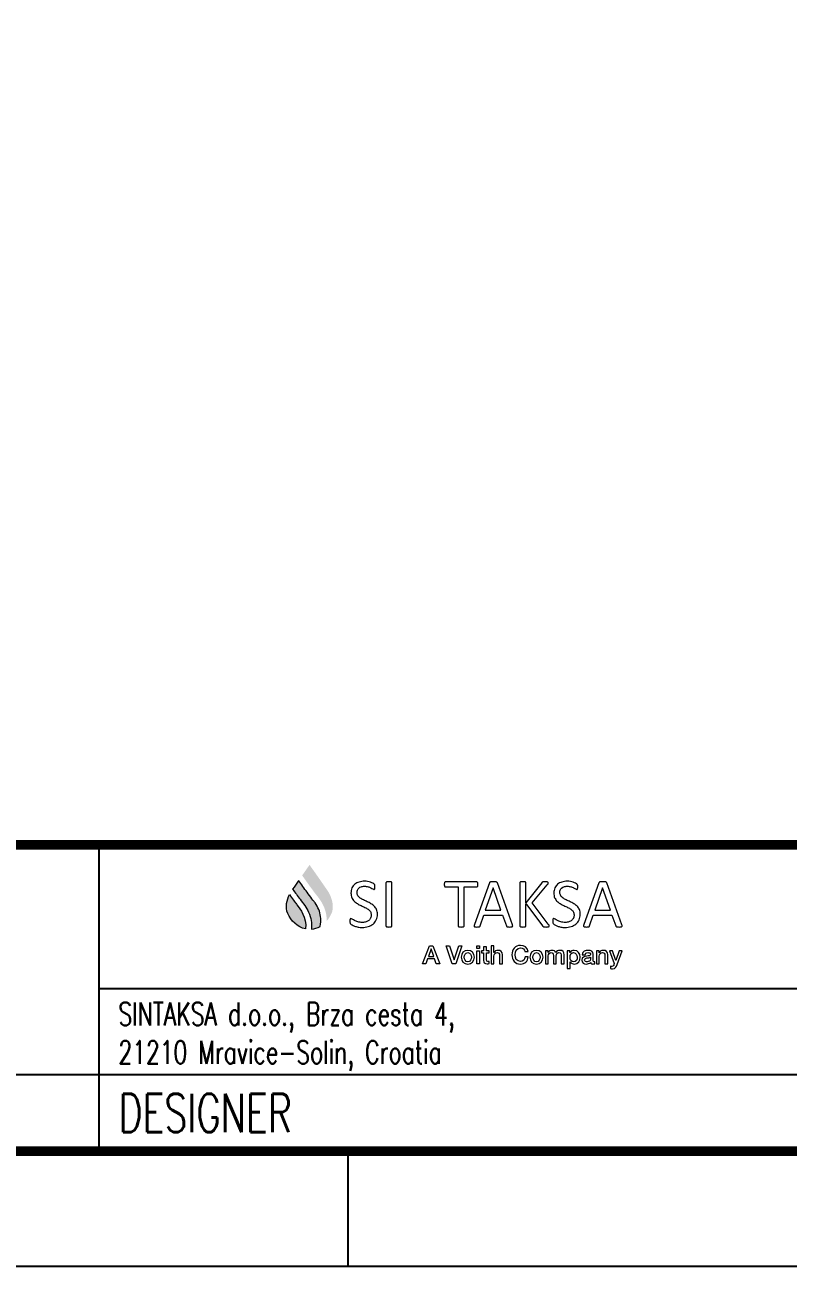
# Paper-space layout '1' of a CAD drawing. Header units: millimetres. Extents: x 34 to 454, y -132 to 165.
# Drawn here: x 226.7 to 266.5, y -132.3 to -67.5 of the extents above; entities that cross this region are included whole.
import ezdxf
from ezdxf.enums import TextEntityAlignment as Align

# ---------------------------------------------------------------- set-up
doc = ezdxf.new("R2010")
doc.units = ezdxf.units.MM
doc.layers.add('Layer 1', color=7, linetype='Continuous')
doc.styles.add('leroy', font='arial.ttf', dxfattribs={"bigfont": 'bigfont'})
doc.styles.add('ROMANS', font='ROMANS.SHX', dxfattribs={"oblique": 0.017453, "height": 1})
doc.styles.get("Standard").update_dxf_attribs({"font": 'arial.ttf'})

# ---------------------------------------------------------------- blocks, each defined once
blk = doc.blocks.new('A3_Voith_Cover_sheet')
at = {"true_color": 0x0063af}
h = blk.add_hatch(color=144, dxfattribs=at)
h.dxf.hatch_style = 1
h.paths.add_polyline_path([(208.333, 20.455), (207.981, 20.949, 0.000164), (207.598, 20.401, 0.344446), (207.597, 20.398, 0.000109), (207.698, 20.257, 0.00627), (208.247, 19.498, 0.008709), (208.337, 19.381, -0.019573), (208.515, 19.147, -0.058884), (208.756, 18.701, -0.100777), (208.876, 18.02, 0.080562), (209.135, 18.431, 0.073707), (209.192, 18.669, 0.055392), (209.188, 18.91, 0.070345), (209.066, 19.345, 0.03122), (208.969, 19.534), (208.94, 19.58, 0.001687)])
h = blk.add_hatch(color=144, dxfattribs=at)
h.dxf.hatch_style = 1
h.paths.add_polyline_path([(208.081, 17.598, 0.11041), (208.538, 17.742), (208.56, 17.873, 0.13358), (208.46, 18.622, 0.053392), (208.27, 18.966, 0.017784), (208.157, 19.117), (208.107, 19.181, -0.011238), (207.852, 19.52, 0.000613), (207.412, 20.132, 0.06778), (207.394, 20.108, 0.001183), (207.099, 19.683, 0.047851), (207.112, 19.665, 0.000843), (207.292, 19.415, 0.00669), (207.485, 19.153, -0.006258), (207.731, 18.83, -0.045911), (207.933, 18.474, -0.129032)])
h = blk.add_hatch(color=144, dxfattribs=at)
h.dxf.hatch_style = 1
edge = h.paths.add_edge_path()
edge.add_spline(control_points=[(206.842, 18.41), (207.01, 18.031), (207.347, 17.695), (207.776, 17.613)], knot_values=[3, 3, 3, 3, 4, 4, 4, 4], degree=3, periodic=0)
edge.add_spline(control_points=[(207.776, 17.613), (207.835, 18.224), (207.505, 18.639), (207.319, 18.87)], knot_values=[4, 4, 4, 4, 5, 5, 5, 5], degree=3, periodic=0)
edge.add_spline(control_points=[(207.319, 18.87), (207.319, 18.87), (207.295, 18.901), (207.295, 18.901)], knot_values=[0.00001, 0.00001, 0.00001, 0.00001, 1, 1, 1, 1], degree=3, periodic=0)
edge.add_spline(control_points=[(207.295, 18.901), (207.209, 19.008), (207.079, 19.187), (206.928, 19.399)], knot_values=[1, 1, 1, 1, 2, 2, 2, 2], degree=3, periodic=0)
edge.add_spline(control_points=[(206.928, 19.399), (206.807, 19.146), (206.693, 18.747), (206.842, 18.41)], knot_values=[2, 2, 2, 2, 3, 3, 3, 3], degree=3, periodic=0)
for p, q in [((197, 10), (197, 22)), ((197, 14.5), (235, 14.5)), ((6, 10), (235, 10)), ((197, 6), (197, 10)), ((210, 0), (210, 6))]:
    blk.add_line(p, q)
at = {"linetype": 'Continuous'}
blk.add_line((0, 0), (420, 0), dxfattribs=at)
at = {"const_width": 0.5}
blk.add_lwpolyline([(6, 291), (6, 6), (414, 6), (414, 291)], close=True, dxfattribs=at)
blk.add_lwpolyline([(6, 22), (414, 22)], dxfattribs=at)
at = {"layer": 'Layer 1', "color": 144, "lineweight": 0, "true_color": 0x0063af}
blk.add_lwpolyline([(208.107, 19.181, -0.011238), (207.852, 19.52, 0.000613), (207.412, 20.132, 0.06778), (207.394, 20.108, 0.001183), (207.099, 19.683, 0.047851), (207.112, 19.665, 0.000843), (207.292, 19.415, 0.00669), (207.485, 19.153, -0.006258), (207.731, 18.83, -0.045911), (207.933, 18.474, -0.129032), (208.081, 17.598, 0.11041), (208.538, 17.742), (208.56, 17.873, 0.13358), (208.46, 18.622, 0.053392), (208.27, 18.966, 0.017784), (208.157, 19.117), (208.107, 19.181)], format="xyb", dxfattribs=at)
at = {"layer": 'Layer 1', "color": 8, "lineweight": 0, "true_color": 0x777777}
for points in [[(217.567, 19.75), (217.565, 19.75), (217.161, 18.582), (217.977, 18.582), (217.567, 19.75)], [(223.285, 19.75), (223.283, 19.75), (222.88, 18.582), (223.695, 18.582), (223.285, 19.75)], [(214.245, 16.727), (214.419, 16.727), (214.779, 15.793), (214.603, 15.793), (214.516, 16.04), (214.143, 16.04), (214.055, 15.793), (213.886, 15.793), (214.245, 16.727)], [(214.187, 16.165), (214.472, 16.165), (214.333, 16.566), (214.329, 16.566), (214.187, 16.165)], [(215.125, 16.727), (215.295, 16.727), (215.53, 15.988), (215.532, 15.988), (215.772, 16.727), (215.938, 16.727), (215.618, 15.793), (215.437, 15.793), (215.125, 16.727)], [(216.717, 16.727), (216.866, 16.727), (216.866, 16.586), (216.717, 16.586), (216.717, 16.727)], [(216.717, 16.469), (216.866, 16.469), (216.866, 15.793), (216.717, 15.793), (216.717, 16.469)]]:
    blk.add_lwpolyline(points, dxfattribs=at)
for points, knots in [([(211.528, 18.376), (211.528, 18.265), (211.508, 18.168), (211.468, 18.082), (211.427, 17.996), (211.371, 17.923), (211.299, 17.864), (211.228, 17.804), (211.143, 17.759), (211.046, 17.729), (210.948, 17.699), (210.844, 17.684), (210.732, 17.684), (210.653, 17.684), (210.58, 17.69), (210.513, 17.703), (210.446, 17.717), (210.386, 17.733), (210.334, 17.752), (210.282, 17.772), (210.237, 17.792), (210.202, 17.812), (210.166, 17.832), (210.141, 17.85), (210.127, 17.865), (210.114, 17.879), (210.103, 17.897), (210.097, 17.92), (210.09, 17.942), (210.087, 17.972), (210.087, 18.009), (210.087, 18.036), (210.088, 18.058), (210.09, 18.076), (210.093, 18.093), (210.096, 18.107), (210.101, 18.118), (210.106, 18.129), (210.112, 18.137), (210.119, 18.141), (210.126, 18.145), (210.135, 18.147), (210.145, 18.147), (210.162, 18.147), (210.185, 18.137), (210.216, 18.117), (210.247, 18.096), (210.287, 18.073), (210.335, 18.05), (210.383, 18.025), (210.441, 18.002), (210.509, 17.981), (210.578, 17.96), (210.656, 17.949), (210.746, 17.949), (210.814, 17.949), (210.875, 17.959), (210.932, 17.977), (210.988, 17.995), (211.036, 18.021), (211.077, 18.054), (211.117, 18.087), (211.148, 18.128), (211.17, 18.176), (211.192, 18.224), (211.202, 18.279), (211.202, 18.341), (211.202, 18.407), (211.187, 18.464), (211.157, 18.511), (211.127, 18.558), (211.087, 18.6), (211.037, 18.635), (210.988, 18.671), (210.932, 18.704), (210.868, 18.733), (210.805, 18.763), (210.74, 18.793), (210.674, 18.823), (210.607, 18.854), (210.543, 18.889), (210.48, 18.926), (210.417, 18.963), (210.361, 19.007), (210.311, 19.058), (210.261, 19.109), (210.222, 19.168), (210.191, 19.237), (210.16, 19.305), (210.145, 19.387), (210.145, 19.482), (210.145, 19.58), (210.162, 19.667), (210.198, 19.744), (210.233, 19.82), (210.283, 19.885), (210.346, 19.937), (210.41, 19.989), (210.485, 20.028), (210.573, 20.055), (210.661, 20.082), (210.755, 20.096), (210.856, 20.096), (210.909, 20.096), (210.96, 20.091), (211.013, 20.082), (211.066, 20.073), (211.115, 20.061), (211.161, 20.046), (211.208, 20.031), (211.25, 20.014), (211.286, 19.995), (211.322, 19.976), (211.346, 19.962), (211.357, 19.95), (211.368, 19.939), (211.376, 19.929), (211.38, 19.923), (211.383, 19.916), (211.387, 19.908), (211.389, 19.898), (211.391, 19.887), (211.393, 19.875), (211.395, 19.861), (211.396, 19.846), (211.396, 19.827), (211.396, 19.805), (211.396, 19.783), (211.396, 19.764), (211.394, 19.747), (211.392, 19.729), (211.389, 19.715), (211.385, 19.704), (211.382, 19.693), (211.376, 19.684), (211.37, 19.679), (211.363, 19.673), (211.356, 19.67), (211.347, 19.67), (211.334, 19.67), (211.313, 19.679), (211.285, 19.696), (211.257, 19.713), (211.222, 19.732), (211.181, 19.753), (211.139, 19.774), (211.091, 19.793), (211.035, 19.811), (210.979, 19.828), (210.916, 19.837), (210.846, 19.837), (210.78, 19.837), (210.724, 19.828), (210.675, 19.811), (210.627, 19.793), (210.587, 19.77), (210.556, 19.741), (210.524, 19.712), (210.501, 19.678), (210.485, 19.638), (210.469, 19.598), (210.461, 19.556), (210.461, 19.511), (210.461, 19.446), (210.477, 19.39), (210.507, 19.343), (210.537, 19.295), (210.577, 19.254), (210.628, 19.218), (210.677, 19.181), (210.734, 19.148), (210.799, 19.118), (210.863, 19.088), (210.928, 19.057), (210.994, 19.026), (211.06, 18.996), (211.126, 18.962), (211.19, 18.925), (211.254, 18.888), (211.311, 18.844), (211.361, 18.795), (211.411, 18.745), (211.451, 18.685), (211.482, 18.617), (211.513, 18.549), (211.528, 18.468), (211.528, 18.376)], [0, 0, 0, 0, 1, 1, 1, 2, 2, 2, 3, 3, 3, 4, 4, 4, 5, 5, 5, 6, 6, 6, 7, 7, 7, 8, 8, 8, 9, 9, 9, 10, 10, 10, 11, 11, 11, 12, 12, 12, 13, 13, 13, 14, 14, 14, 15, 15, 15, 16, 16, 16, 17, 17, 17, 18, 18, 18, 19, 19, 19, 20, 20, 20, 21, 21, 21, 22, 22, 22, 23, 23, 23, 24, 24, 24, 25, 25, 25, 26, 26, 26, 27, 27, 27, 28, 28, 28, 29, 29, 29, 30, 30, 30, 31, 31, 31, 32, 32, 32, 33, 33, 33, 34, 34, 34, 35, 35, 35, 36, 36, 36, 37, 37, 37, 38, 38, 38, 39, 39, 39, 40, 40, 40, 41, 41, 41, 42, 42, 42, 43, 43, 43, 44, 44, 44, 45, 45, 45, 46, 46, 46, 47, 47, 47, 48, 48, 48, 49, 49, 49, 50, 50, 50, 51, 51, 51, 52, 52, 52, 53, 53, 53, 54, 54, 54, 55, 55, 55, 56, 56, 56, 57, 57, 57, 58, 58, 58, 59, 59, 59, 60, 60, 60, 61, 61, 61, 62, 62, 62, 62]), ([(222.121, 18.376), (222.121, 18.265), (222.1, 18.168), (222.06, 18.082), (222.02, 17.996), (221.963, 17.923), (221.891, 17.864), (221.82, 17.804), (221.735, 17.759), (221.638, 17.729), (221.541, 17.699), (221.436, 17.684), (221.324, 17.684), (221.245, 17.684), (221.172, 17.69), (221.105, 17.703), (221.038, 17.717), (220.978, 17.733), (220.926, 17.752), (220.874, 17.772), (220.83, 17.792), (220.794, 17.812), (220.758, 17.832), (220.733, 17.85), (220.72, 17.865), (220.706, 17.879), (220.695, 17.897), (220.689, 17.92), (220.682, 17.942), (220.679, 17.972), (220.679, 18.009), (220.679, 18.036), (220.68, 18.058), (220.682, 18.076), (220.685, 18.093), (220.688, 18.107), (220.693, 18.118), (220.699, 18.129), (220.704, 18.137), (220.712, 18.141), (220.719, 18.145), (220.727, 18.147), (220.737, 18.147), (220.754, 18.147), (220.777, 18.137), (220.809, 18.117), (220.839, 18.096), (220.879, 18.073), (220.927, 18.05), (220.976, 18.025), (221.033, 18.002), (221.102, 17.981), (221.17, 17.96), (221.249, 17.949), (221.338, 17.949), (221.406, 17.949), (221.468, 17.959), (221.524, 17.977), (221.58, 17.995), (221.628, 18.021), (221.668, 18.054), (221.709, 18.087), (221.74, 18.128), (221.762, 18.176), (221.784, 18.224), (221.795, 18.279), (221.795, 18.341), (221.795, 18.407), (221.779, 18.464), (221.749, 18.511), (221.719, 18.558), (221.679, 18.6), (221.63, 18.635), (221.58, 18.671), (221.524, 18.704), (221.46, 18.733), (221.397, 18.763), (221.332, 18.793), (221.266, 18.823), (221.199, 18.854), (221.135, 18.889), (221.072, 18.926), (221.009, 18.963), (220.953, 19.007), (220.903, 19.058), (220.854, 19.109), (220.814, 19.168), (220.783, 19.237), (220.752, 19.305), (220.737, 19.387), (220.737, 19.482), (220.737, 19.58), (220.755, 19.667), (220.79, 19.744), (220.826, 19.82), (220.875, 19.885), (220.939, 19.937), (221.002, 19.989), (221.078, 20.028), (221.165, 20.055), (221.253, 20.082), (221.348, 20.096), (221.449, 20.096), (221.501, 20.096), (221.553, 20.091), (221.605, 20.082), (221.658, 20.073), (221.707, 20.061), (221.754, 20.046), (221.8, 20.031), (221.842, 20.014), (221.878, 19.995), (221.914, 19.976), (221.938, 19.962), (221.949, 19.95), (221.961, 19.939), (221.969, 19.929), (221.972, 19.923), (221.976, 19.916), (221.979, 19.908), (221.981, 19.898), (221.984, 19.887), (221.985, 19.875), (221.987, 19.861), (221.988, 19.846), (221.988, 19.827), (221.988, 19.805), (221.988, 19.783), (221.987, 19.764), (221.986, 19.747), (221.984, 19.729), (221.981, 19.715), (221.978, 19.704), (221.974, 19.693), (221.969, 19.684), (221.962, 19.679), (221.955, 19.673), (221.948, 19.67), (221.939, 19.67), (221.926, 19.67), (221.905, 19.679), (221.877, 19.696), (221.849, 19.713), (221.814, 19.732), (221.773, 19.753), (221.732, 19.774), (221.683, 19.793), (221.627, 19.811), (221.571, 19.828), (221.508, 19.837), (221.438, 19.837), (221.372, 19.837), (221.316, 19.828), (221.267, 19.811), (221.219, 19.793), (221.179, 19.77), (221.148, 19.741), (221.117, 19.712), (221.093, 19.678), (221.078, 19.638), (221.061, 19.598), (221.054, 19.556), (221.054, 19.511), (221.054, 19.446), (221.069, 19.39), (221.099, 19.343), (221.129, 19.295), (221.169, 19.254), (221.219, 19.218), (221.27, 19.181), (221.327, 19.148), (221.391, 19.118), (221.454, 19.088), (221.52, 19.057), (221.586, 19.026), (221.653, 18.996), (221.718, 18.962), (221.782, 18.925), (221.846, 18.888), (221.903, 18.844), (221.953, 18.795), (222.003, 18.745), (222.044, 18.685), (222.075, 18.617), (222.105, 18.549), (222.121, 18.468), (222.121, 18.376)], [0, 0, 0, 0, 1, 1, 1, 2, 2, 2, 3, 3, 3, 4, 4, 4, 5, 5, 5, 6, 6, 6, 7, 7, 7, 8, 8, 8, 9, 9, 9, 10, 10, 10, 11, 11, 11, 12, 12, 12, 13, 13, 13, 14, 14, 14, 15, 15, 15, 16, 16, 16, 17, 17, 17, 18, 18, 18, 19, 19, 19, 20, 20, 20, 21, 21, 21, 22, 22, 22, 23, 23, 23, 24, 24, 24, 25, 25, 25, 26, 26, 26, 27, 27, 27, 28, 28, 28, 29, 29, 29, 30, 30, 30, 31, 31, 31, 32, 32, 32, 33, 33, 33, 34, 34, 34, 35, 35, 35, 36, 36, 36, 37, 37, 37, 38, 38, 38, 39, 39, 39, 40, 40, 40, 41, 41, 41, 42, 42, 42, 43, 43, 43, 44, 44, 44, 45, 45, 45, 46, 46, 46, 47, 47, 47, 48, 48, 48, 49, 49, 49, 50, 50, 50, 51, 51, 51, 52, 52, 52, 53, 53, 53, 54, 54, 54, 55, 55, 55, 56, 56, 56, 57, 57, 57, 58, 58, 58, 59, 59, 59, 60, 60, 60, 61, 61, 61, 62, 62, 62, 62]), ([(212.286, 17.765), (212.286, 17.755), (212.283, 17.747), (212.278, 17.739), (212.274, 17.732), (212.265, 17.727), (212.253, 17.722), (212.24, 17.718), (212.225, 17.714), (212.205, 17.711), (212.185, 17.708), (212.16, 17.707), (212.13, 17.707), (212.101, 17.707), (212.076, 17.708), (212.056, 17.711), (212.035, 17.714), (212.019, 17.718), (212.007, 17.722), (211.994, 17.727), (211.986, 17.732), (211.981, 17.739), (211.976, 17.747), (211.974, 17.755), (211.974, 17.765), (211.974, 17.765), (211.974, 20.014), (211.974, 20.014), (211.974, 20.024), (211.976, 20.033), (211.982, 20.04), (211.988, 20.047), (211.997, 20.053), (212.01, 20.057), (212.022, 20.061), (212.038, 20.065), (212.058, 20.068), (212.078, 20.071), (212.102, 20.072), (212.13, 20.072), (212.16, 20.072), (212.185, 20.071), (212.205, 20.068), (212.225, 20.065), (212.24, 20.061), (212.253, 20.057), (212.265, 20.053), (212.274, 20.047), (212.278, 20.04), (212.283, 20.033), (212.286, 20.024), (212.286, 20.014), (212.286, 20.014), (212.286, 17.765), (212.286, 17.765)], [0, 0, 0, 0, 1, 1, 1, 2, 2, 2, 3, 3, 3, 4, 4, 4, 5, 5, 5, 6, 6, 6, 7, 7, 7, 8, 8, 8, 9, 9, 9, 10, 10, 10, 11, 11, 11, 12, 12, 12, 13, 13, 13, 14, 14, 14, 15, 15, 15, 16, 16, 16, 17, 17, 17, 18, 18, 18, 18]), ([(216.772, 19.927), (216.772, 19.904), (216.771, 19.885), (216.768, 19.868), (216.766, 19.851), (216.762, 19.838), (216.756, 19.827), (216.751, 19.817), (216.744, 19.809), (216.737, 19.805), (216.729, 19.8), (216.72, 19.797), (216.71, 19.797), (216.71, 19.797), (216.051, 19.797), (216.051, 19.797), (216.051, 19.797), (216.051, 17.765), (216.051, 17.765), (216.051, 17.755), (216.049, 17.747), (216.044, 17.739), (216.039, 17.732), (216.03, 17.727), (216.018, 17.722), (216.006, 17.718), (215.99, 17.714), (215.97, 17.711), (215.95, 17.708), (215.925, 17.707), (215.895, 17.707), (215.866, 17.707), (215.842, 17.708), (215.821, 17.711), (215.801, 17.714), (215.784, 17.718), (215.772, 17.722), (215.76, 17.727), (215.752, 17.732), (215.747, 17.739), (215.742, 17.747), (215.74, 17.755), (215.74, 17.765), (215.74, 17.765), (215.74, 19.797), (215.74, 19.797), (215.74, 19.797), (215.08, 19.797), (215.08, 19.797), (215.07, 19.797), (215.062, 19.8), (215.054, 19.805), (215.046, 19.809), (215.04, 19.817), (215.035, 19.827), (215.03, 19.838), (215.026, 19.851), (215.024, 19.868), (215.02, 19.885), (215.019, 19.904), (215.019, 19.927), (215.019, 19.95), (215.02, 19.97), (215.024, 19.989), (215.026, 20.006), (215.03, 20.02), (215.035, 20.031), (215.04, 20.042), (215.046, 20.05), (215.054, 20.054), (215.062, 20.059), (215.07, 20.061), (215.08, 20.061), (215.08, 20.061), (216.71, 20.061), (216.71, 20.061), (216.72, 20.061), (216.729, 20.059), (216.737, 20.054), (216.744, 20.05), (216.751, 20.042), (216.756, 20.031), (216.762, 20.02), (216.766, 20.006), (216.768, 19.989), (216.771, 19.97), (216.772, 19.95), (216.772, 19.927)], [0, 0, 0, 0, 1, 1, 1, 2, 2, 2, 3, 3, 3, 4, 4, 4, 5, 5, 5, 6, 6, 6, 7, 7, 7, 8, 8, 8, 9, 9, 9, 10, 10, 10, 11, 11, 11, 12, 12, 12, 13, 13, 13, 14, 14, 14, 15, 15, 15, 16, 16, 16, 17, 17, 17, 18, 18, 18, 19, 19, 19, 20, 20, 20, 21, 21, 21, 22, 22, 22, 23, 23, 23, 24, 24, 24, 25, 25, 25, 26, 26, 26, 27, 27, 27, 28, 28, 28, 29, 29, 29, 29]), ([(218.576, 17.828), (218.586, 17.802), (218.59, 17.78), (218.591, 17.764), (218.592, 17.748), (218.587, 17.735), (218.578, 17.727), (218.568, 17.718), (218.552, 17.713), (218.53, 17.711), (218.507, 17.708), (218.478, 17.707), (218.44, 17.707), (218.403, 17.707), (218.373, 17.708), (218.35, 17.71), (218.328, 17.711), (218.311, 17.714), (218.299, 17.719), (218.288, 17.723), (218.28, 17.729), (218.275, 17.736), (218.269, 17.743), (218.264, 17.752), (218.259, 17.763), (218.259, 17.763), (218.058, 18.334), (218.058, 18.334), (218.058, 18.334), (217.083, 18.334), (217.083, 18.334), (217.083, 18.334), (216.891, 17.771), (216.891, 17.771), (216.888, 17.76), (216.883, 17.75), (216.877, 17.742), (216.871, 17.734), (216.862, 17.727), (216.851, 17.722), (216.839, 17.717), (216.823, 17.713), (216.802, 17.711), (216.781, 17.708), (216.753, 17.707), (216.719, 17.707), (216.685, 17.707), (216.656, 17.708), (216.633, 17.711), (216.611, 17.714), (216.595, 17.72), (216.586, 17.729), (216.577, 17.737), (216.573, 17.75), (216.574, 17.766), (216.574, 17.782), (216.58, 17.804), (216.589, 17.83), (216.589, 17.83), (217.375, 20.007), (217.375, 20.007), (217.38, 20.02), (217.386, 20.032), (217.394, 20.04), (217.402, 20.048), (217.413, 20.055), (217.428, 20.06), (217.444, 20.065), (217.463, 20.068), (217.486, 20.069), (217.51, 20.071), (217.54, 20.072), (217.576, 20.072), (217.615, 20.072), (217.647, 20.071), (217.672, 20.069), (217.697, 20.068), (217.718, 20.065), (217.734, 20.06), (217.75, 20.055), (217.761, 20.048), (217.77, 20.039), (217.779, 20.03), (217.785, 20.019), (217.79, 20.005), (217.79, 20.005), (218.576, 17.828), (218.576, 17.828)], [0, 0, 0, 0, 1, 1, 1, 2, 2, 2, 3, 3, 3, 4, 4, 4, 5, 5, 5, 6, 6, 6, 7, 7, 7, 8, 8, 8, 9, 9, 9, 10, 10, 10, 11, 11, 11, 12, 12, 12, 13, 13, 13, 14, 14, 14, 15, 15, 15, 16, 16, 16, 17, 17, 17, 18, 18, 18, 19, 19, 19, 20, 20, 20, 21, 21, 21, 22, 22, 22, 23, 23, 23, 24, 24, 24, 25, 25, 25, 26, 26, 26, 27, 27, 27, 28, 28, 28, 29, 29, 29, 29]), ([(220.496, 17.768), (220.496, 17.759), (220.494, 17.75), (220.49, 17.742), (220.485, 17.734), (220.477, 17.728), (220.465, 17.723), (220.453, 17.718), (220.437, 17.714), (220.416, 17.711), (220.396, 17.708), (220.369, 17.707), (220.336, 17.707), (220.294, 17.707), (220.26, 17.709), (220.233, 17.712), (220.207, 17.716), (220.187, 17.723), (220.174, 17.732), (220.16, 17.742), (220.149, 17.753), (220.141, 17.765), (220.141, 17.765), (219.279, 18.937), (219.279, 18.937), (219.279, 18.937), (219.279, 17.765), (219.279, 17.765), (219.279, 17.756), (219.276, 17.748), (219.272, 17.741), (219.267, 17.732), (219.258, 17.727), (219.246, 17.722), (219.234, 17.718), (219.218, 17.714), (219.198, 17.711), (219.178, 17.708), (219.153, 17.707), (219.123, 17.707), (219.094, 17.707), (219.069, 17.708), (219.049, 17.711), (219.028, 17.714), (219.012, 17.718), (218.999, 17.722), (218.988, 17.727), (218.979, 17.732), (218.974, 17.741), (218.969, 17.748), (218.967, 17.756), (218.967, 17.765), (218.967, 17.765), (218.967, 20.014), (218.967, 20.014), (218.967, 20.024), (218.969, 20.033), (218.974, 20.04), (218.979, 20.047), (218.988, 20.053), (218.999, 20.057), (219.012, 20.061), (219.028, 20.065), (219.049, 20.068), (219.069, 20.071), (219.094, 20.072), (219.123, 20.072), (219.153, 20.072), (219.178, 20.071), (219.198, 20.068), (219.218, 20.065), (219.234, 20.061), (219.246, 20.057), (219.258, 20.053), (219.267, 20.047), (219.272, 20.04), (219.276, 20.033), (219.279, 20.024), (219.279, 20.014), (219.279, 20.014), (219.279, 18.973), (219.279, 18.973), (219.279, 18.973), (220.108, 20.014), (220.108, 20.014), (220.116, 20.025), (220.124, 20.034), (220.134, 20.042), (220.143, 20.049), (220.155, 20.054), (220.169, 20.059), (220.183, 20.063), (220.2, 20.067), (220.22, 20.069), (220.24, 20.071), (220.265, 20.072), (220.297, 20.072), (220.328, 20.072), (220.354, 20.071), (220.373, 20.068), (220.392, 20.065), (220.408, 20.061), (220.419, 20.056), (220.43, 20.051), (220.438, 20.045), (220.443, 20.038), (220.447, 20.031), (220.449, 20.023), (220.449, 20.014), (220.449, 19.999), (220.445, 19.983), (220.437, 19.967), (220.429, 19.951), (220.414, 19.93), (220.393, 19.902), (220.393, 19.902), (219.615, 18.973), (219.615, 18.973), (219.615, 18.973), (220.452, 17.861), (220.452, 17.861), (220.473, 17.83), (220.485, 17.808), (220.49, 17.797), (220.494, 17.785), (220.496, 17.776), (220.496, 17.768)], [0, 0, 0, 0, 1, 1, 1, 2, 2, 2, 3, 3, 3, 4, 4, 4, 5, 5, 5, 6, 6, 6, 7, 7, 7, 8, 8, 8, 9, 9, 9, 10, 10, 10, 11, 11, 11, 12, 12, 12, 13, 13, 13, 14, 14, 14, 15, 15, 15, 16, 16, 16, 17, 17, 17, 18, 18, 18, 19, 19, 19, 20, 20, 20, 21, 21, 21, 22, 22, 22, 23, 23, 23, 24, 24, 24, 25, 25, 25, 26, 26, 26, 27, 27, 27, 28, 28, 28, 29, 29, 29, 30, 30, 30, 31, 31, 31, 32, 32, 32, 33, 33, 33, 34, 34, 34, 35, 35, 35, 36, 36, 36, 37, 37, 37, 38, 38, 38, 39, 39, 39, 40, 40, 40, 41, 41, 41, 42, 42, 42, 42]), ([(224.295, 17.828), (224.304, 17.802), (224.309, 17.78), (224.31, 17.764), (224.31, 17.748), (224.306, 17.735), (224.296, 17.727), (224.286, 17.718), (224.27, 17.713), (224.248, 17.711), (224.226, 17.708), (224.196, 17.707), (224.158, 17.707), (224.121, 17.707), (224.091, 17.708), (224.069, 17.71), (224.046, 17.711), (224.029, 17.714), (224.018, 17.719), (224.006, 17.723), (223.998, 17.729), (223.992, 17.736), (223.987, 17.743), (223.982, 17.752), (223.977, 17.763), (223.977, 17.763), (223.776, 18.334), (223.776, 18.334), (223.776, 18.334), (222.802, 18.334), (222.802, 18.334), (222.802, 18.334), (222.609, 17.771), (222.609, 17.771), (222.606, 17.76), (222.601, 17.75), (222.595, 17.742), (222.589, 17.734), (222.58, 17.727), (222.569, 17.722), (222.557, 17.717), (222.541, 17.713), (222.52, 17.711), (222.499, 17.708), (222.471, 17.707), (222.438, 17.707), (222.402, 17.707), (222.374, 17.708), (222.352, 17.711), (222.329, 17.714), (222.314, 17.72), (222.305, 17.729), (222.296, 17.737), (222.291, 17.75), (222.292, 17.766), (222.292, 17.782), (222.297, 17.804), (222.307, 17.83), (222.307, 17.83), (223.093, 20.007), (223.093, 20.007), (223.098, 20.02), (223.104, 20.032), (223.112, 20.04), (223.12, 20.048), (223.132, 20.055), (223.147, 20.06), (223.162, 20.065), (223.181, 20.068), (223.205, 20.069), (223.228, 20.071), (223.258, 20.072), (223.294, 20.072), (223.333, 20.072), (223.365, 20.071), (223.39, 20.069), (223.416, 20.068), (223.436, 20.065), (223.452, 20.06), (223.468, 20.055), (223.48, 20.048), (223.488, 20.039), (223.496, 20.03), (223.503, 20.019), (223.508, 20.005), (223.508, 20.005), (224.295, 17.828), (224.295, 17.828)], [0, 0, 0, 0, 1, 1, 1, 2, 2, 2, 3, 3, 3, 4, 4, 4, 5, 5, 5, 6, 6, 6, 7, 7, 7, 8, 8, 8, 9, 9, 9, 10, 10, 10, 11, 11, 11, 12, 12, 12, 13, 13, 13, 14, 14, 14, 15, 15, 15, 16, 16, 16, 17, 17, 17, 18, 18, 18, 19, 19, 19, 20, 20, 20, 21, 21, 21, 22, 22, 22, 23, 23, 23, 24, 24, 24, 25, 25, 25, 26, 26, 26, 27, 27, 27, 28, 28, 28, 29, 29, 29, 29]), ([(215.906, 16.132), (215.906, 16.339), (216.03, 16.487), (216.248, 16.487), (216.465, 16.487), (216.589, 16.339), (216.589, 16.132), (216.589, 15.924), (216.465, 15.774), (216.248, 15.774), (216.03, 15.774), (215.906, 15.924), (215.906, 16.132)], [0, 0, 0, 0, 1, 1, 1, 2, 2, 2, 3, 3, 3, 4, 4, 4, 4]), ([(216.44, 16.132), (216.44, 16.248), (216.381, 16.37), (216.248, 16.37), (216.114, 16.37), (216.055, 16.248), (216.055, 16.132), (216.055, 16.014), (216.114, 15.892), (216.248, 15.892), (216.381, 15.892), (216.44, 16.014), (216.44, 16.132)], [0, 0, 0, 0, 1, 1, 1, 2, 2, 2, 3, 3, 3, 4, 4, 4, 4]), ([(216.96, 16.469), (216.96, 16.469), (217.073, 16.469), (217.073, 16.469), (217.073, 16.469), (217.073, 16.672), (217.073, 16.672), (217.073, 16.672), (217.222, 16.672), (217.222, 16.672), (217.222, 16.672), (217.222, 16.469), (217.222, 16.469), (217.222, 16.469), (217.357, 16.469), (217.357, 16.469), (217.357, 16.469), (217.357, 16.358), (217.357, 16.358), (217.357, 16.358), (217.222, 16.358), (217.222, 16.358), (217.222, 16.358), (217.222, 15.997), (217.222, 15.997), (217.222, 15.936), (217.227, 15.904), (217.294, 15.904), (217.315, 15.904), (217.336, 15.904), (217.357, 15.909), (217.357, 15.909), (217.357, 15.794), (217.357, 15.794), (217.324, 15.792), (217.293, 15.786), (217.26, 15.786), (217.104, 15.786), (217.075, 15.847), (217.073, 15.959), (217.073, 15.959), (217.073, 16.358), (217.073, 16.358), (217.073, 16.358), (216.96, 16.358), (216.96, 16.358), (216.96, 16.358), (216.96, 16.469), (216.96, 16.469)], [0, 0, 0, 0, 1, 1, 1, 2, 2, 2, 3, 3, 3, 4, 4, 4, 5, 5, 5, 6, 6, 6, 7, 7, 7, 8, 8, 8, 9, 9, 9, 10, 10, 10, 11, 11, 11, 12, 12, 12, 13, 13, 13, 14, 14, 14, 15, 15, 15, 16, 16, 16, 16]), ([(217.464, 16.727), (217.464, 16.727), (217.613, 16.727), (217.613, 16.727), (217.613, 16.727), (217.613, 16.38), (217.613, 16.38), (217.613, 16.38), (217.616, 16.38), (217.616, 16.38), (217.652, 16.442), (217.73, 16.487), (217.819, 16.487), (217.965, 16.487), (218.058, 16.409), (218.058, 16.257), (218.058, 16.257), (218.058, 15.793), (218.058, 15.793), (218.058, 15.793), (217.909, 15.793), (217.909, 15.793), (217.909, 15.793), (217.909, 16.218), (217.909, 16.218), (217.906, 16.324), (217.864, 16.37), (217.777, 16.37), (217.677, 16.37), (217.613, 16.291), (217.613, 16.192), (217.613, 16.192), (217.613, 15.793), (217.613, 15.793), (217.613, 15.793), (217.464, 15.793), (217.464, 15.793), (217.464, 15.793), (217.464, 16.727), (217.464, 16.727)], [0, 0, 0, 0, 1, 1, 1, 2, 2, 2, 3, 3, 3, 4, 4, 4, 5, 5, 5, 6, 6, 6, 7, 7, 7, 8, 8, 8, 9, 9, 9, 10, 10, 10, 11, 11, 11, 12, 12, 12, 13, 13, 13, 13]), ([(219.23, 16.43), (219.203, 16.537), (219.133, 16.616), (218.997, 16.616), (218.797, 16.616), (218.713, 16.439), (218.713, 16.26), (218.713, 16.081), (218.797, 15.904), (218.997, 15.904), (219.142, 15.904), (219.222, 16.013), (219.235, 16.149), (219.235, 16.149), (219.395, 16.149), (219.395, 16.149), (219.382, 15.925), (219.224, 15.77), (218.997, 15.77), (218.717, 15.77), (218.55, 15.993), (218.55, 16.26), (218.55, 16.527), (218.717, 16.749), (218.997, 16.749), (219.208, 16.748), (219.374, 16.632), (219.393, 16.43), (219.393, 16.43), (219.23, 16.43), (219.23, 16.43)], [0, 0, 0, 0, 1, 1, 1, 2, 2, 2, 3, 3, 3, 4, 4, 4, 5, 5, 5, 6, 6, 6, 7, 7, 7, 8, 8, 8, 9, 9, 9, 10, 10, 10, 10]), ([(219.491, 16.132), (219.491, 16.339), (219.616, 16.487), (219.833, 16.487), (220.05, 16.487), (220.174, 16.339), (220.174, 16.132), (220.174, 15.924), (220.05, 15.774), (219.833, 15.774), (219.616, 15.774), (219.491, 15.924), (219.491, 16.132)], [0, 0, 0, 0, 1, 1, 1, 2, 2, 2, 3, 3, 3, 4, 4, 4, 4]), ([(220.025, 16.132), (220.025, 16.248), (219.967, 16.37), (219.833, 16.37), (219.7, 16.37), (219.641, 16.248), (219.641, 16.132), (219.641, 16.014), (219.7, 15.892), (219.833, 15.892), (219.967, 15.892), (220.025, 16.014), (220.025, 16.132)], [0, 0, 0, 0, 1, 1, 1, 2, 2, 2, 3, 3, 3, 4, 4, 4, 4]), ([(220.298, 16.469), (220.298, 16.469), (220.44, 16.469), (220.44, 16.469), (220.44, 16.469), (220.44, 16.375), (220.44, 16.375), (220.44, 16.375), (220.444, 16.375), (220.444, 16.375), (220.488, 16.442), (220.545, 16.487), (220.652, 16.487), (220.734, 16.487), (220.811, 16.452), (220.842, 16.375), (220.891, 16.444), (220.955, 16.487), (221.053, 16.487), (221.196, 16.487), (221.28, 16.425), (221.28, 16.26), (221.28, 16.26), (221.28, 15.793), (221.28, 15.793), (221.28, 15.793), (221.131, 15.793), (221.131, 15.793), (221.131, 15.793), (221.131, 16.188), (221.131, 16.188), (221.131, 16.295), (221.124, 16.37), (221.008, 16.37), (220.907, 16.37), (220.864, 16.303), (220.864, 16.189), (220.864, 16.189), (220.864, 15.793), (220.864, 15.793), (220.864, 15.793), (220.714, 15.793), (220.714, 15.793), (220.714, 15.793), (220.714, 16.227), (220.714, 16.227), (220.714, 16.32), (220.686, 16.37), (220.595, 16.37), (220.518, 16.37), (220.448, 16.307), (220.448, 16.195), (220.448, 16.195), (220.448, 15.793), (220.448, 15.793), (220.448, 15.793), (220.298, 15.793), (220.298, 15.793), (220.298, 15.793), (220.298, 16.469), (220.298, 16.469)], [0, 0, 0, 0, 1, 1, 1, 2, 2, 2, 3, 3, 3, 4, 4, 4, 5, 5, 5, 6, 6, 6, 7, 7, 7, 8, 8, 8, 9, 9, 9, 10, 10, 10, 11, 11, 11, 12, 12, 12, 13, 13, 13, 14, 14, 14, 15, 15, 15, 16, 16, 16, 17, 17, 17, 18, 18, 18, 19, 19, 19, 20, 20, 20, 20]), ([(221.44, 16.469), (221.44, 16.469), (221.582, 16.469), (221.582, 16.469), (221.582, 16.469), (221.582, 16.378), (221.582, 16.378), (221.582, 16.378), (221.584, 16.378), (221.584, 16.378), (221.626, 16.455), (221.707, 16.487), (221.794, 16.487), (222.007, 16.487), (222.11, 16.326), (222.11, 16.128), (222.11, 15.946), (222.019, 15.774), (221.819, 15.774), (221.732, 15.774), (221.64, 15.806), (221.592, 15.881), (221.592, 15.881), (221.59, 15.881), (221.59, 15.881), (221.59, 15.881), (221.59, 15.543), (221.59, 15.543), (221.59, 15.543), (221.44, 15.543), (221.44, 15.543), (221.44, 15.543), (221.44, 16.469), (221.44, 16.469)], [0, 0, 0, 0, 1, 1, 1, 2, 2, 2, 3, 3, 3, 4, 4, 4, 5, 5, 5, 6, 6, 6, 7, 7, 7, 8, 8, 8, 9, 9, 9, 10, 10, 10, 11, 11, 11, 11]), ([(221.774, 16.37), (221.648, 16.37), (221.584, 16.274), (221.584, 16.13), (221.584, 15.994), (221.654, 15.892), (221.774, 15.892), (221.91, 15.892), (221.961, 16.013), (221.961, 16.13), (221.961, 16.253), (221.897, 16.37), (221.774, 16.37)], [0, 0, 0, 0, 1, 1, 1, 2, 2, 2, 3, 3, 3, 4, 4, 4, 4]), ([(222.802, 15.944), (222.802, 15.907), (222.81, 15.892), (222.838, 15.892), (222.847, 15.892), (222.859, 15.892), (222.874, 15.895), (222.874, 15.895), (222.874, 15.792), (222.874, 15.792), (222.852, 15.784), (222.805, 15.774), (222.78, 15.774), (222.72, 15.774), (222.677, 15.795), (222.665, 15.857), (222.606, 15.799), (222.51, 15.774), (222.431, 15.774), (222.309, 15.774), (222.199, 15.84), (222.199, 15.972), (222.199, 16.141), (222.334, 16.168), (222.46, 16.183), (222.567, 16.202), (222.662, 16.191), (222.662, 16.278), (222.662, 16.355), (222.583, 16.37), (222.522, 16.37), (222.439, 16.37), (222.38, 16.336), (222.373, 16.263), (222.373, 16.263), (222.224, 16.263), (222.224, 16.263), (222.235, 16.437), (222.382, 16.487), (222.532, 16.487), (222.664, 16.487), (222.802, 16.434), (222.802, 16.291), (222.802, 16.291), (222.802, 15.944), (222.802, 15.944)], [0, 0, 0, 0, 1, 1, 1, 2, 2, 2, 3, 3, 3, 4, 4, 4, 5, 5, 5, 6, 6, 6, 7, 7, 7, 8, 8, 8, 9, 9, 9, 10, 10, 10, 11, 11, 11, 12, 12, 12, 13, 13, 13, 14, 14, 14, 15, 15, 15, 15]), ([(222.963, 16.469), (222.963, 16.469), (223.105, 16.469), (223.105, 16.469), (223.105, 16.469), (223.105, 16.37), (223.105, 16.37), (223.105, 16.37), (223.107, 16.367), (223.107, 16.367), (223.152, 16.442), (223.229, 16.487), (223.318, 16.487), (223.464, 16.487), (223.557, 16.409), (223.557, 16.257), (223.557, 16.257), (223.557, 15.793), (223.557, 15.793), (223.557, 15.793), (223.408, 15.793), (223.408, 15.793), (223.408, 15.793), (223.408, 16.218), (223.408, 16.218), (223.405, 16.324), (223.363, 16.37), (223.276, 16.37), (223.176, 16.37), (223.112, 16.291), (223.112, 16.192), (223.112, 16.192), (223.112, 15.793), (223.112, 15.793), (223.112, 15.793), (222.963, 15.793), (222.963, 15.793), (222.963, 15.793), (222.963, 16.469), (222.963, 16.469)], [0, 0, 0, 0, 1, 1, 1, 2, 2, 2, 3, 3, 3, 4, 4, 4, 5, 5, 5, 6, 6, 6, 7, 7, 7, 8, 8, 8, 9, 9, 9, 10, 10, 10, 11, 11, 11, 12, 12, 12, 13, 13, 13, 13]), ([(223.639, 16.469), (223.639, 16.469), (223.803, 16.469), (223.803, 16.469), (223.803, 16.469), (223.979, 15.964), (223.979, 15.964), (223.979, 15.964), (223.982, 15.964), (223.982, 15.964), (223.982, 15.964), (224.153, 16.469), (224.153, 16.469), (224.153, 16.469), (224.309, 16.469), (224.309, 16.469), (224.309, 16.469), (224.046, 15.756), (224.046, 15.756), (223.998, 15.635), (223.963, 15.525), (223.807, 15.525), (223.771, 15.525), (223.737, 15.527), (223.703, 15.533), (223.703, 15.533), (223.703, 15.658), (223.703, 15.658), (223.727, 15.654), (223.75, 15.649), (223.774, 15.649), (223.843, 15.649), (223.861, 15.686), (223.879, 15.743), (223.879, 15.743), (223.896, 15.795), (223.896, 15.795), (223.896, 15.795), (223.639, 16.469), (223.639, 16.469)], [0, 0, 0, 0, 1, 1, 1, 2, 2, 2, 3, 3, 3, 4, 4, 4, 5, 5, 5, 6, 6, 6, 7, 7, 7, 8, 8, 8, 9, 9, 9, 10, 10, 10, 11, 11, 11, 12, 12, 12, 13, 13, 13, 13]), ([(222.653, 16.132), (222.608, 16.102), (222.535, 16.103), (222.47, 16.091), (222.406, 16.081), (222.348, 16.057), (222.348, 15.979), (222.348, 15.912), (222.434, 15.892), (222.486, 15.892), (222.551, 15.892), (222.653, 15.926), (222.653, 16.021), (222.653, 16.021), (222.653, 16.132), (222.653, 16.132)], [0, 0, 0, 0, 1, 1, 1, 2, 2, 2, 3, 3, 3, 4, 4, 4, 5, 5, 5, 5])]:
    blk.add_open_spline(points, degree=3, knots=knots, dxfattribs=at)
at = {"layer": 'Layer 1', "color": 144, "lineweight": 0, "true_color": 0x0063af}
blk.add_open_spline([(207.319, 18.87), (207.319, 18.87), (207.295, 18.901), (207.295, 18.901), (207.209, 19.008), (207.079, 19.187), (206.928, 19.399), (206.807, 19.146), (206.693, 18.747), (206.842, 18.41), (207.01, 18.031), (207.347, 17.695), (207.776, 17.613), (207.835, 18.224), (207.505, 18.639), (207.319, 18.87)], degree=3, knots=[0, 0, 0, 0, 1, 1, 1, 2, 2, 2, 3, 3, 3, 4, 4, 4, 5, 5, 5, 5], dxfattribs=at)
at = {"style": 'ROMANS', "oblique": 0.01745, "width": 0.7}
for s, height, p in [('SINTAKSA d.o.o., Brza cesta 4,', 1.2, (198, 13.171)), ('21210 Mravice-Solin, Croatia', 1.2, (198, 11.171)), ('DESIGNER', 2, (198, 8))]:
    blk.add_text(s, height=height, dxfattribs=at).set_placement(p, align=Align.MIDDLE_LEFT)
at = {"style": 'ROMANS', "width": 0.7, "flags": 8}
for tag, height, p in [('-_7', 2, (236, 103.962)), ('REV_DESCRIP_7', 2, (246.817, 103.962)), ('R1N_7', 2, (343.528, 103.962)), ('R2N_7', 2, (362.389, 103.962)), ('-_6', 2, (236, 99.726)), ('REV_DESCRIP_6', 2, (246.817, 99.726)), ('R1N_6', 2, (343.528, 99.726)), ('R2N_6', 2, (362.389, 99.726)), ('-_5', 2, (236, 95.491)), ('REV_DESCRIP_5', 2, (246.817, 95.491)), ('R1N_5', 2, (343.528, 95.491)), ('R2N_5', 2, (362.389, 95.491)), ('-_4', 2, (236, 91.256)), ('REV_DESCRIP_4', 2, (246.817, 91.256)), ('R1N_4', 2, (343.528, 91.256)), ('R2N_4', 2, (362.389, 91.256)), ('-_3', 2, (236, 87.021)), ('REV_DESCRIP_3', 2, (246.817, 87.021)), ('R1N_3', 2, (343.528, 87.021)), ('R2N_3', 2, (362.389, 87.021)), ('-_2', 2, (235.998, 82.785)), ('REV_DESCRIP_2', 2, (246.815, 82.785)), ('R1N_2', 2, (343.526, 82.785)), ('R2N_2', 2, (362.387, 82.785)), ('-_1', 2, (236, 78.55)), ('REV_DESCRIP_1', 2, (246.817, 78.55)), ('R1N_1', 2, (343.528, 78.55)), ('R2N_1', 2, (362.389, 78.55)), ('REV_DESCRIP', 2, (246.817, 74.315)), ('R1N', 2, (343.528, 74.315)), ('R2N', 2, (362.389, 74.315)), ('-', 2, (236, 74.315)), ('R3N', 2.5, (41.828, 20)), ('R3D', 2.5, (77.765, 19.902)), ('DRAW_NO', 2.5, (311, 17)), ('R2N', 2.5, (41.828, 16)), ('R2D', 2.5, (77.765, 15.902)), ('-', 2.5, (355.964, 17)), ('R1N', 2.5, (41.827, 12.029)), ('2010549', 3, (355.964, 9)), ('DESIGN_NO', 2.5, (311, 9))]:
    blk.add_attdef(tag, text='', height=height, dxfattribs=at).set_placement(p, align=Align.MIDDLE_LEFT)
at = {"style": 'ROMANS', "oblique": 0.01745, "width": 0.7, "flags": 8}
for tag, p in [('R0N_7', (324.5, 103.962)), ('R0D_7', (400.24, 103.756)), ('R0N_6', (324.5, 99.726)), ('R0D_6', (400.24, 99.52)), ('R0N_5', (324.5, 95.491)), ('R0D_5', (400.24, 95.285)), ('R0N_4', (324.5, 91.256)), ('R0D_4', (400.24, 91.05)), ('R0N_3', (324.5, 87.021)), ('R0D_3', (400.24, 86.814)), ('R0N_2', (324.498, 82.785)), ('R0D_2', (400.239, 82.579)), ('R0N_1', (324.5, 78.55)), ('R0D_1', (400.24, 78.344)), ('R0N', (324.5, 74.315)), ('R0D', (400.24, 74.109)), ('HIGHER_LEVEL_FUNCTION', (378.695, 20.118)), ('MOUNTING_LOCATION', (378.695, 16.118))]:
    blk.add_attdef(tag, text='', height=2, dxfattribs=at).set_placement(p, align=Align.MIDDLE_LEFT)
at = {"style": 'leroy', "flags": 8}
blk.add_attdef('DOCUMENT_NO._(CSD)', text='', height=2, dxfattribs=at).set_placement((265.787, 62.256), align=Align.MIDDLE_LEFT)
at = {"lineweight": 30, "oblique": 0.01745, "width": 0.7, "flags": 104}
blk.add_attdef('NAME_OF_DOCU', text='', height=2.5, dxfattribs=at).set_placement((235.789, 20.84), align=Align.TOP_LEFT)
at = {"style": 'ROMANS', "width": 0.7}
blk.add_attdef('R1D', text='', height=2.5, dxfattribs=at).set_placement((77.765, 11.902), align=Align.MIDDLE_LEFT)
at = {"style": 'ROMANS', "width": 0.7, "flags": 8}
for p in [(409.717, 12), (409.717, 8)]:
    blk.add_attdef('1', text='', height=2.5, dxfattribs=at).set_placement(p, align=Align.MIDDLE_RIGHT)
at = {"style": 'ROMANS', "oblique": 0.01745, "width": 0.7, "flags": 8}
for tag, p in [('R0N', (41.875, 6.792)), ('R0D', (77.771, 6.941)), ('COVER_SHEET', (235.789, 7.199))]:
    blk.add_attdef(tag, p, '', height=2.5, dxfattribs=at)

psp = doc.layouts.new('1')

# ---------------------------------------------------------------- block references
psp.add_blockref('A3_Voith_Cover_sheet', (33.566, -132.343))

doc.saveas('drawing.dxf')
